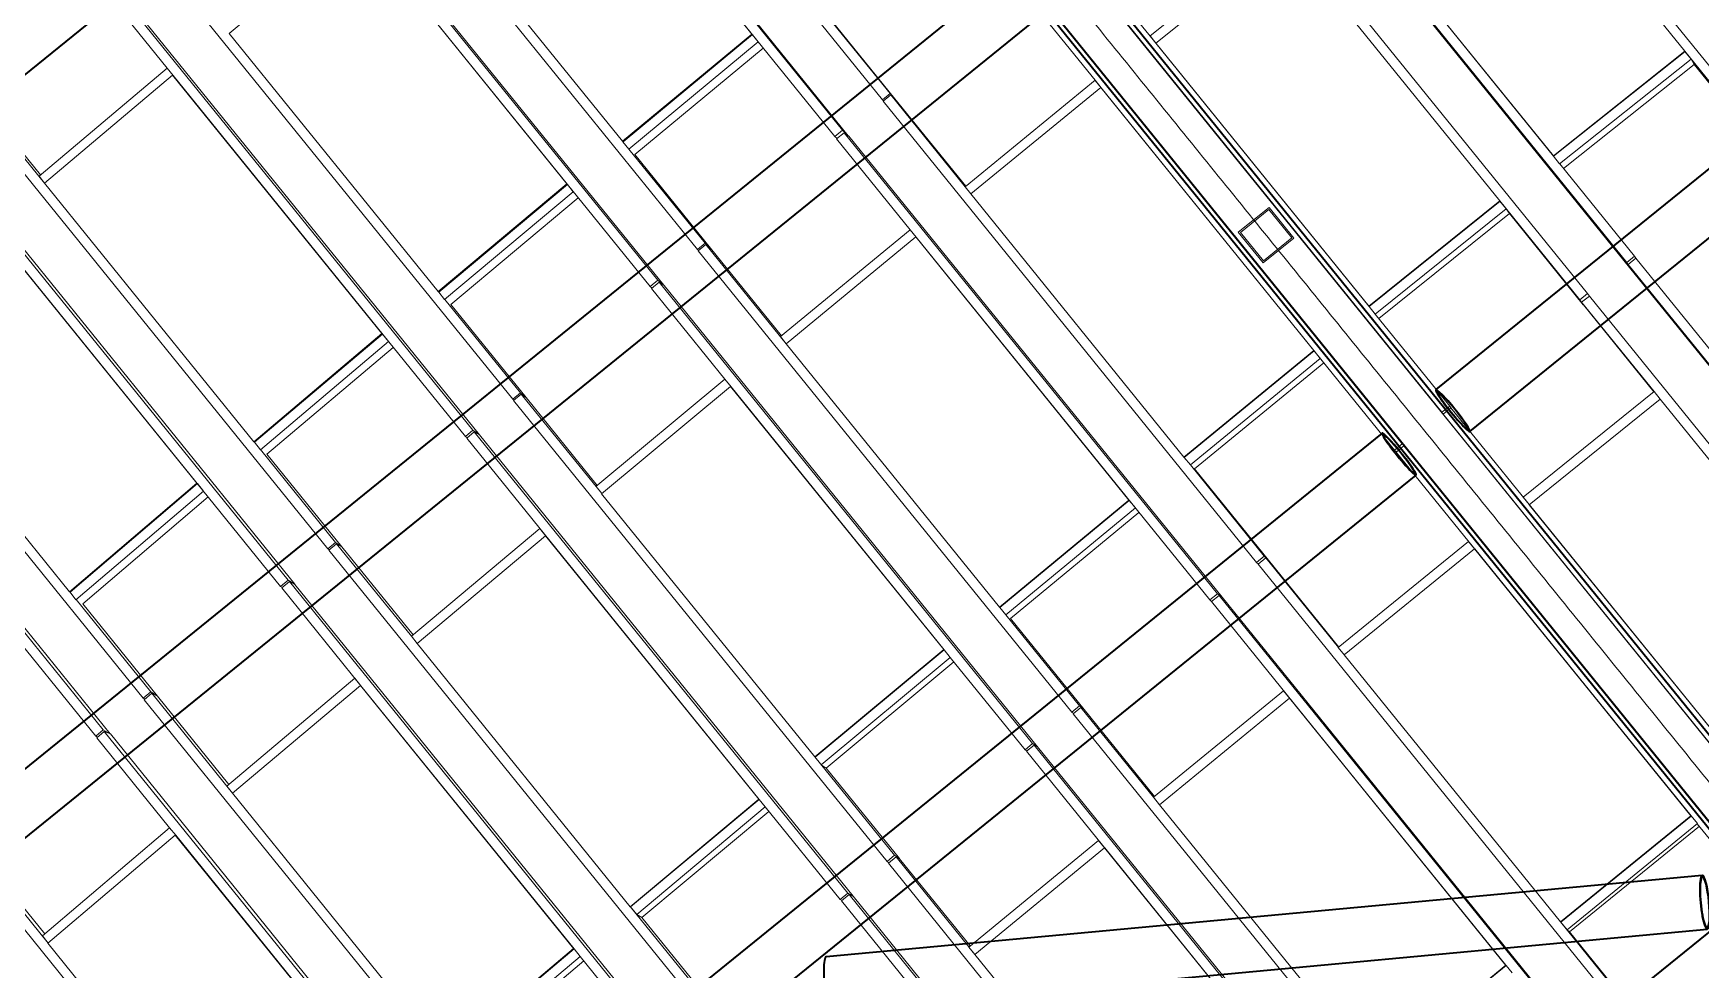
# Model space of a CAD drawing. Header units: millimetres. Extents: x 834681283 to 835686922, y 817551134 to 819407044.
# Drawn here: x 835565128 to 835573558, y 818163200 to 818167934 of the extents above; entities that cross this region are included whole.
import ezdxf

# ---------------------------------------------------------------- set-up
doc = ezdxf.new("R2010")
doc.units = ezdxf.units.MM
doc.header["$LTSCALE"] = 1200
doc.header["$MEASUREMENT"] = 0
for name, pattern in [('P01-MAGP-P-RF$0$P01_MS_01_N1-FloorPlan-PART2OFUPPERROOFSETTINGOUT$0$BH DASHED2', [3, 2, -1]), ('P01-MAGP-P-RF$0$P01_MS_01_N1-FloorPlan-PART2OFUPPERROOFSETTINGOUT$0$BH DASHED3', [2, 1, -1]), ('P01-MAGP-P-RF$0$PHANTOM', [2.5, 1.25, -0.25, 0.25, -0.25, 0.25, -0.25])]:
    doc.linetypes.add(name, pattern=pattern)
for name, color, linetype, lineweight in [('P01-MAGP-P-RF$0$MMH053__', 253, 'P01-MAGP-P-RF$0$PHANTOM', 40), ('P01-MAGP-P-RF$0$P01_MS_01_N1-FloorPlan-PART2OFUPPERROOFSETTINGOUT$0$S-BEAM', 253, 'Continuous', 35), ('P01-MAGP-P-RF$0$P01_MS_01_N1-FloorPlan-PART2OFUPPERROOFSETTINGOUT$0$S-BEAM-HIDN', 253, 'P01-MAGP-P-RF$0$P01_MS_01_N1-FloorPlan-PART2OFUPPERROOFSETTINGOUT$0$BH DASHED2', 18), ('P01-MAGP-P-RF$0$P01_MS_01_N1-FloorPlan-PART2OFUPPERROOFSETTINGOUT$0$S-COLS-HIDN', 253, 'P01-MAGP-P-RF$0$P01_MS_01_N1-FloorPlan-PART2OFUPPERROOFSETTINGOUT$0$BH DASHED3', 18), ('P01-MAGP-P-RF$0$ROOF MESH HALF TONE$0$A-GLAZ', 253, 'Continuous', 9), ('P01-MAGP-P-RF$0$ROOF MESH HALF TONE$0$A-MASS', 253, 'Continuous', 9)]:
    doc.layers.add(name, color=color, linetype=linetype, lineweight=lineweight)

# ---------------------------------------------------------------- blocks, each defined once
blk = doc.blocks.new('P01-MAGP-P-RF$0$P01_MS_01_N1-FloorPlan-PART2OFUPPERROOFSETTINGOUT$0$Circular Hollow Sections - CHS273x16_PSB98-8467457-PART 2 OF  UPPER ROOF SETTING OUT')
at = {"layer": 'P01-MAGP-P-RF$0$P01_MS_01_N1-FloorPlan-PART2OFUPPERROOFSETTINGOUT$0$S-BEAM'}
for p, q in [((40863.4, 53855.6), (33785.6, 48899.7)), ((33942.2, 48676.1), (41020, 53632))]:
    blk.add_line(p, q, dxfattribs=at)
for centre, major_axis, start_param, end_param in [((40941.7, 53743.8), (-78.3, 111.8), 0, 3.141593), ((40941.7, 53743.8), (-78.3, 111.8), 3.141593, 6.283185), ((40941.7, 53743.8), (-72.6, 103.6), 0, 3.141593), ((40941.7, 53743.8), (-72.6, 103.6), 3.141593, 6.283185), ((33863.9, 48787.9), (-78.3, 111.8), 0, 3.141593)]:
    blk.add_ellipse(centre, major_axis=major_axis, ratio=0.087991, start_param=start_param, end_param=end_param, dxfattribs=at)
blk = doc.blocks.new('P01-MAGP-P-RF$0$P01_MS_01_N1-FloorPlan-PART2OFUPPERROOFSETTINGOUT$0$Circular Hollow Sections - CHS273x8_PSB100-8474872-PART 2 OF  UPPER ROOF SETTING OUT')
at = {"layer": 'P01-MAGP-P-RF$0$P01_MS_01_N1-FloorPlan-PART2OFUPPERROOFSETTINGOUT$0$S-BEAM'}
for p, q in [((44054, 49062.1), (39606.8, 48960.4)), ((39613, 48687.4), (44060.2, 48789.1))]:
    blk.add_line(p, q, dxfattribs=at)
for centre, major_axis, start_param, end_param in [((44057.1, 48925.6), (-3.1, 136.5), 0, 3.141593), ((44057.1, 48925.6), (-3.1, 136.5), 3.141593, 6.283185), ((44057.1, 48925.6), (-2.9, 128.5), 0, 3.141593), ((44057.1, 48925.6), (-2.9, 128.5), 3.141593, 6.283185), ((39609.9, 48823.9), (-3.1, 136.5), 0, 3.141593)]:
    blk.add_ellipse(centre, major_axis=major_axis, ratio=0.162155, start_param=start_param, end_param=end_param, dxfattribs=at)
blk = doc.blocks.new('P01-MAGP-P-RF$0$P01_MS_01_N1-FloorPlan-PART2OFUPPERROOFSETTINGOUT$0$Circular Hollow Sections - CHS273x10_PSB97-8467478-PART 2 OF  UPPER ROOF SETTING OUT')
at = {"layer": 'P01-MAGP-P-RF$0$P01_MS_01_N1-FloorPlan-PART2OFUPPERROOFSETTINGOUT$0$S-BEAM'}
for p, q in [((42594.9, 51405.7), (35506.2, 46442.1)), ((35662.8, 46218.5), (42751.5, 51182.1))]:
    blk.add_line(p, q, dxfattribs=at)
for centre, major_axis, start_param, end_param in [((42673.2, 51293.9), (-78.3, 111.8), 0, 3.141593), ((42673.2, 51293.9), (-78.3, 111.8), 3.141593, 6.283185), ((42673.2, 51293.9), (-72.6, 103.6), 0, 3.141593), ((42673.2, 51293.9), (-72.6, 103.6), 3.141593, 6.283185), ((35584.5, 46330.3), (-78.3, 111.8), 0, 3.141593)]:
    blk.add_ellipse(centre, major_axis=major_axis, ratio=0.086068, start_param=start_param, end_param=end_param, dxfattribs=at)
blk = doc.blocks.new('P01-MAGP-P-RF$0$P01_MS_01_N1-FloorPlan-PART2OFUPPERROOFSETTINGOUT$0$Circular Hollow Sections - CHS273x10_PSB97-8467479-PART 2 OF  UPPER ROOF SETTING OUT')
at = {"layer": 'P01-MAGP-P-RF$0$P01_MS_01_N1-FloorPlan-PART2OFUPPERROOFSETTINGOUT$0$S-BEAM'}
for p, q in [((49966.6, 56567.4), (42881.7, 51606.5)), ((43038.3, 51382.9), (50123.2, 56343.8))]:
    blk.add_line(p, q, dxfattribs=at)
for centre, major_axis, start_param, end_param in [((50044.9, 56455.6), (-78.3, 111.8), 3.141593, 6.283185), ((42960, 51494.7), (-78.3, 111.8), 0, 3.141593), ((42960, 51494.7), (-78.3, 111.8), 3.141593, 6.283185), ((42960, 51494.7), (-72.6, 103.6), 0, 3.141593), ((42960, 51494.7), (-72.6, 103.6), 3.141593, 6.283185)]:
    blk.add_ellipse(centre, major_axis=major_axis, ratio=0.092107, start_param=start_param, end_param=end_param, dxfattribs=at)
blk = doc.blocks.new('P01-MAGP-P-RF$0$P01_MS_01_N1-FloorPlan-PART2OFUPPERROOFSETTINGOUT$0$Circular Hollow Sections - CHS273x10_PSB97-8466822-PART 2 OF  UPPER ROOF SETTING OUT')
at = {"layer": 'P01-MAGP-P-RF$0$P01_MS_01_N1-FloorPlan-PART2OFUPPERROOFSETTINGOUT$0$S-BEAM'}
for p, q in [((44312.6, 48946.1), (37209.2, 43972.2)), ((37365.8, 43748.6), (44469.1, 48722.4))]:
    blk.add_line(p, q, dxfattribs=at)
for centre, major_axis, start_param, end_param in [((44390.9, 48834.3), (-78.3, 111.8), 0, 3.141593), ((44390.9, 48834.3), (-78.3, 111.8), 3.141593, 6.283185), ((44390.9, 48834.3), (-72.6, 103.6), 0, 3.141593), ((44390.9, 48834.3), (-72.6, 103.6), 3.141593, 6.283185), ((37164.6, 43774.4), (-78.3, 111.8), 1.26976, 1.558728)]:
    blk.add_ellipse(centre, major_axis=major_axis, ratio=0.084145, start_param=start_param, end_param=end_param, dxfattribs=at)
at = {"layer": 'P01-MAGP-P-RF$0$P01_MS_01_N1-FloorPlan-PART2OFUPPERROOFSETTINGOUT$0$S-BEAM-HIDN'}
for p, q in [((37209.1, 43972.2), (37086.3, 43886.2)), ((37242.9, 43662.6), (37365.7, 43748.6))]:
    blk.add_line(p, q, dxfattribs=at)
for start_param, end_param in [(0, 1.269395), (1.559093, 3.141593)]:
    blk.add_ellipse((37164.6, 43774.4), major_axis=(-78.3, 111.8), ratio=0.084145, start_param=start_param, end_param=end_param, dxfattribs=at)
blk = doc.blocks.new('P01-MAGP-P-RF$0$ROOF MESH HALF TONE')
at = {"layer": 'P01-MAGP-P-RF$0$ROOF MESH HALF TONE$0$A-GLAZ', "lineweight": 5}
for p, q in [((38467.3, 55728.1), (40192.7, 53264.1)), ((38263.5, 55577.3), (39980.6, 53124.5)), ((40007.8, 53094.1), (38290.7, 55546.9)), ((44666.1, 52727.8), (42946.9, 55182.6)), ((37483.2, 55036), (39207.5, 52573.9)), ((38596.6, 55013.6), (39557.3, 53641.4)), ((38599.3, 55010.6), (39940, 53095.4)), ((37277.6, 54887.2), (38995.8, 52432.8)), ((39024.8, 52405), (37306.7, 54859.3)), ((43889.8, 52181), (42167.6, 54641)), ((43276.5, 54625.6), (44256.3, 53226.6)), ((42180.2, 54613.3), (43901.5, 52154.7)), ((38867.1, 53146.3), (37904.7, 54520.6)), ((43681, 52037.3), (41961.7, 54492.5)), ((36499.3, 54344.6), (38222.6, 51884)), ((36920.5, 53829), (37608.8, 54326)), ((37608.8, 54326), (38571.5, 52950.7)), ((37611.5, 54323.3), (38955.4, 52403.6)), ((36251.5, 54167.9), (36596.5, 53675.1)), ((36291.8, 54197.3), (38010.9, 51741.6)), ((38041.7, 51715.9), (36322.5, 54171.6)), ((43556.7, 52744.7), (42576.3, 54145.1)), ((42577.4, 54142.7), (43557.8, 52742.3)), ((42904.4, 51490.2), (41182.3, 53949.8)), ((41592.7, 53450.9), (41223.3, 53978.4)), ((41565, 53491.2), (42263.3, 53975.6)), ((41197.2, 53924.5), (42918.4, 51466.1)), ((41591.4, 53453), (42289.6, 53937.5)), ((42289.6, 53937.5), (43270.5, 52536.8)), ((37884.6, 52452.4), (36920.5, 53829)), ((39878.8, 53799.5), (40233.5, 53293)), ((40973.3, 53801.1), (42693.2, 51344.6)), ((39903.8, 53766.5), (40255.6, 53264.2)), ((40932.5, 53772.1), (41272.2, 53287)), ((42713.1, 51323), (40993.2, 53779.4)), ((35515.5, 53653.8), (37237.8, 51194.6)), ((35555.8, 53683.2), (35937.4, 53138.3)), ((35586.4, 53657.7), (35920.2, 53181.1)), ((35912.1, 53175.1), (36596.8, 53675.3)), ((35936.7, 53137.7), (36621.4, 53637.9)), ((36624.3, 53635.9), (36596.8, 53675.3)), ((36624.1, 53635.7), (36621.4, 53637.9)), ((36621.4, 53637.9), (37585.6, 52260.7)), ((36624.2, 53635.6), (36624.1, 53635.7)), ((36624.2, 53635.5), (37970.7, 51712.2)), ((39557.3, 53641.4), (38867.1, 53146.3)), ((38868.8, 53143.3), (39558.9, 53638.4)), ((38869.4, 53143.7), (39559.6, 53638.8)), ((39559.3, 53639.1), (39557.3, 53641.4)), ((39558.9, 53638.4), (39562.5, 53634.5)), ((39586.4, 53599.1), (39558.9, 53638.4)), ((38896.3, 53104), (39586.4, 53599.1)), ((39610, 53566.6), (38923.9, 53074.4)), ((39590, 53595.3), (39586.4, 53599.1)), ((35306, 53507.5), (37025.9, 51050.9)), ((37058.4, 51026.9), (35338.5, 53483.5)), ((41565, 53491.2), (41591.6, 53453.2)), ((41567.2, 53487.3), (41565.3, 53490.7)), ((42572.9, 52051.3), (41591.4, 53453)), ((41591.7, 53452.5), (41592.4, 53451.4)), ((41592.7, 53450.9), (42574.1, 52049.1)), ((40192.7, 53264.1), (40233.5, 53293)), ((40235.8, 53285.6), (40195, 53256.7)), ((40233.5, 53293), (40258.3, 53260.4)), ((40247.8, 53272.6), (40235.8, 53285.6)), ((40235.8, 53285.6), (40605.5, 52757.8)), ((40579, 52795.9), (41272.4, 53287.1)), ((41300.5, 53247), (41272.4, 53287.1)), ((41272.8, 53286.2), (41300.3, 53246.9)), ((40197.2, 53258.2), (40192.7, 53264.1)), ((40195, 53256.7), (41916.6, 50798.2)), ((40255.6, 53264.2), (40582, 52798.1)), ((40605.2, 52757.6), (41298.6, 53248.7)), ((41300.3, 53246.9), (41298.6, 53248.7)), ((41298.6, 53248.7), (42280.3, 51846.7)), ((41300.3, 53246.9), (42652.4, 51315.7)), ((44256.3, 53226.6), (43556.7, 52744.7)), ((43557.4, 52742), (44257, 53223.9)), ((43557.8, 52742.3), (44257.4, 53224.2)), ((44624.9, 52699.4), (44255.9, 53226.3)), ((44256.3, 53226.6), (44257.3, 53224.4)), ((44285, 53183.9), (44257, 53223.9)), ((35912.1, 53175.1), (35937.7, 53138.5)), ((36901.8, 51759.8), (35936.7, 53137.7)), ((38869.4, 53143.7), (38867.1, 53146.3)), ((38868.8, 53143.3), (38896.3, 53104)), ((39940, 53095.4), (39980.6, 53124.5)), ((39987.7, 53111.3), (39947.1, 53082.3)), ((39980.6, 53124.5), (40007.8, 53094.1)), ((40009.6, 53091.4), (39987.7, 53111.3)), ((39987.7, 53111.3), (41708.2, 50654.2)), ((43585.4, 52702), (44285, 53183.9)), ((44298.2, 53156.3), (43603.2, 52677.6)), ((44298.2, 53156.3), (44285, 53183.9)), ((44637.8, 52671.3), (44298.2, 53156.3)), ((38896.9, 53104.5), (39248.2, 52602.9)), ((38923.9, 53074.3), (39273.1, 52575.7)), ((39949.9, 53084.3), (39940, 53095.4)), ((39947.1, 53082.3), (40285.9, 52598.5)), ((41730, 50634.3), (40009.6, 53091.4)), ((34531.8, 52963.6), (36253.3, 50505.3)), ((35634.5, 52949.6), (36599.5, 51571.2)), ((35637.3, 52947.4), (36985.8, 51021.3)), ((38571.5, 52950.7), (37884.6, 52452.4)), ((37886.6, 52449.7), (38573.6, 52948)), ((37887.1, 52450.1), (38574, 52948.3)), ((38574, 52948.3), (38571.5, 52950.7)), ((38601.1, 52908.7), (38573.6, 52948)), ((37914.2, 52410.4), (38601.1, 52908.7)), ((38624.1, 52876.8), (37943.5, 52383.1)), ((34319.9, 52817.2), (36040, 50360.4)), ((36074.6, 50338.2), (34354.5, 52795)), ((40579, 52795.9), (40605.6, 52757.9)), ((41587.3, 51355.1), (40605.2, 52757.6)), ((43556.7, 52744.7), (43557.8, 52742.3)), ((43557.4, 52742), (43585.4, 52702)), ((43931, 52209.3), (43585.8, 52702.3)), ((39207.5, 52573.9), (39248.2, 52602.9)), ((39248.2, 52602.9), (39274.9, 52573.1)), ((39212.8, 52568), (39207.5, 52573.9)), ((39251.3, 52595.6), (39210.7, 52566.5)), ((39210.7, 52566.5), (40931.7, 50108.7)), ((39266.7, 52581.5), (39251.3, 52595.6)), ((39251.3, 52595.6), (39621.6, 52066.8)), ((39273.1, 52575.7), (39600.2, 52108.6)), ((39595, 52104.9), (40285.9, 52598.5)), ((39621.1, 52066.5), (40312.1, 52560.1)), ((40314, 52558.4), (40285.9, 52598.5)), ((40313.9, 52558.4), (40312.1, 52560.1)), ((40312.1, 52560.1), (41294.2, 51157.4)), ((40314, 52558.3), (41667.5, 50625.2)), ((43270.5, 52536.8), (42572.9, 52051.3)), ((42573.8, 52048.8), (43271.4, 52534.3)), ((42574.1, 52049.1), (43271.8, 52534.6)), ((43640, 52008.7), (43270.3, 52536.7)), ((43270.5, 52536.8), (43271.4, 52535.1)), ((43299.4, 52494.3), (43271.4, 52534.3)), ((35918.7, 51068), (34953.2, 52446.7)), ((37887.1, 52450.1), (37884.6, 52452.4)), ((37886.6, 52449.7), (37914.2, 52410.4)), ((38955.4, 52403.6), (38995.8, 52432.8)), ((38995.8, 52432.8), (39024.8, 52405)), ((42601.8, 52008.8), (43299.4, 52494.3)), ((43314.8, 52469), (42619.1, 51984.9)), ((43314.8, 52469), (43299.4, 52494.3)), ((43655.1, 51983), (43314.8, 52469)), ((37914.6, 52410.7), (38263, 51913.3)), ((37943.5, 52383), (38290.6, 51887.4)), ((38964.7, 52394.6), (38955.4, 52403.6)), ((39002.2, 52421.7), (38961.7, 52392.5)), ((38961.7, 52392.5), (39299.7, 51909.8)), ((39026, 52403.2), (39002.2, 52421.7)), ((39002.2, 52421.7), (40723, 49964.1)), ((40746.8, 49945.7), (39026, 52403.2)), ((34650, 52259.1), (36000.2, 50330.7)), ((37585.6, 52260.7), (36901.8, 51759.8)), ((36904.1, 51757.4), (37588, 52258.3)), ((36904.4, 51757.6), (37588.3, 52258.5)), ((36931.7, 51718), (37615.6, 52218.9)), ((37638.1, 52187.3), (36962.7, 51692.6)), ((37588.3, 52258.5), (37585.6, 52260.7)), ((37615.6, 52218.9), (37588, 52258.3)), ((43889.8, 52181), (43931, 52209.3)), ((43900, 52158.7), (43889.8, 52181)), ((43936.6, 52199.1), (43895.5, 52170.6)), ((43931, 52209.3), (43935.9, 52198.6)), ((45323, 50219), (43936.6, 52199.1)), ((39595, 52104.9), (39621.6, 52066.9)), ((45616.6, 49712.5), (43895.5, 52170.6)), ((43895.5, 52170.6), (43901.5, 52154.6)), ((43901.5, 52154.6), (45622.4, 49696.8)), ((40603.4, 50663.6), (39621.1, 52066.5)), ((42572.9, 52051.3), (42574.1, 52049.1)), ((42573.8, 52048.8), (42601.8, 52008.8)), ((43640, 52008.7), (43681, 52037.3)), ((43688.6, 52024.5), (43647.6, 51995.8)), ((43681, 52037.3), (43688.6, 52024.5)), ((45409, 49567.5), (43688.6, 52024.5)), ((42945.5, 51518.7), (42602.2, 52009.1)), ((43655.1, 51983), (43640, 52008.7)), ((43981.2, 51519.4), (43647.6, 51995.8)), ((43647.9, 51995.3), (43656, 51981.7)), ((43980.2, 51518.7), (43656, 51981.7)), ((38222.6, 51884), (38263, 51913.3)), ((38228.6, 51878.3), (38222.6, 51884)), ((38266.9, 51905.9), (38226.4, 51876.7)), ((38226.4, 51876.7), (39947, 49419.3)), ((38263, 51913.3), (38291.8, 51885.8)), ((38287.4, 51889.9), (38266.9, 51905.9)), ((38266.9, 51905.9), (38637.8, 51376.1)), ((38290.7, 51887.4), (38618.4, 51419.3)), ((38611.2, 51414.1), (39299.7, 51909.8)), ((38637.2, 51375.7), (39325.7, 51871.3)), ((39327.7, 51869.7), (39299.7, 51909.8)), ((39327.8, 51869.7), (39325.7, 51871.3)), ((39325.7, 51871.3), (40308, 50468.4)), ((39327.8, 51869.7), (40310.1, 50466.8)), ((40310.1, 50466.8), (39327.8, 51869.7)), ((42280.3, 51846.7), (41587.3, 51355.1)), ((41588.8, 51353.1), (42281.8, 51844.7)), ((41589, 51353.2), (42282, 51844.8)), ((42281.7, 51845.1), (42280.3, 51846.7)), ((42309.8, 51804.6), (42281.8, 51844.7)), ((36904.4, 51757.6), (36901.8, 51759.8)), ((41616.8, 51313), (42309.8, 51804.6)), ((42326.7, 51780.9), (41636.9, 51291.6)), ((36904.1, 51757.4), (36931.7, 51718)), ((36932, 51718.2), (37278.1, 51224)), ((36962.7, 51692.6), (37308.1, 51199.3)), ((37970.7, 51712.2), (38010.9, 51741.6)), ((37979.4, 51704.9), (37970.7, 51712.2)), ((38016.8, 51732), (37976.4, 51702.8)), ((37976.4, 51702.8), (39324, 49778.3)), ((38010.9, 51741.6), (38041.7, 51715.9)), ((38042.4, 51714.9), (38016.8, 51732)), ((38016.8, 51732), (39737.8, 49274.3)), ((39763.3, 49257.1), (38042.4, 51714.9)), ((36599.5, 51571.2), (35918.7, 51068)), ((35921.4, 51065.9), (36602.2, 51569.1)), ((35921.5, 51065.9), (36602.3, 51569.2)), ((35948.9, 51026.5), (36629.7, 51529.7)), ((36602.3, 51569.2), (36599.5, 51571.2)), ((36629.7, 51529.7), (36602.2, 51569.1)), ((42904.4, 51490.2), (42945.5, 51518.7)), ((42951.1, 51508.7), (42910.1, 51480)), ((42945.5, 51518.7), (42952.5, 51506.8)), ((44309.8, 49568.2), (42951.1, 51508.7)), ((43284.5, 51032.8), (43981.4, 51519.5)), ((44009.8, 51478.8), (43981.4, 51519.5)), ((36652, 51498.2), (35981.5, 51002.6)), ((42910.3, 51480.2), (42904.4, 51490.2)), ((44631.2, 49022.1), (42910.1, 51480)), ((42910.5, 51479.5), (42918.5, 51466)), ((42918.5, 51466), (44639.3, 49008.3)), ((43312.1, 50993.2), (44009, 51479.9)), ((44008.9, 51479.9), (44003, 51488.3)), ((44009, 51479.9), (45005.8, 50056.3)), ((39619.5, 49972.8), (38637.2, 51375.7)), ((41589, 51353.2), (41587.3, 51355.1)), ((41588.8, 51353.1), (41616.8, 51313)), ((42652.4, 51315.7), (42693.2, 51344.6)), ((42693.2, 51344.6), (42713.1, 51323)), ((41617, 51313.1), (41957.4, 50827.2)), ((41636.9, 51291.6), (41977.1, 50805.7)), ((42661.1, 51306.3), (42652.4, 51315.7)), ((42700.9, 51334.3), (42660.1, 51305.5)), ((42660.1, 51305.5), (44018.3, 49365.9)), ((42713.1, 51323), (42700.9, 51334.3)), ((42700.9, 51334.3), (44422.7, 48875.6)), ((44434.3, 48865.1), (42713.1, 51323)), ((37237.8, 51194.6), (37278.1, 51224)), ((37244.5, 51189), (37237.8, 51194.6)), ((37282.6, 51216.5), (37242.2, 51187.3)), ((37242.2, 51187.3), (38962.7, 48730.1)), ((37278.1, 51224), (37308.7, 51198.5)), ((37305.7, 51201), (37282.6, 51216.5)), ((37282.6, 51216.5), (37627.7, 50723.7)), ((37308.2, 51199.3), (37636.6, 50730.2)), ((37627.6, 50723.6), (38313.7, 51221.1)), ((37653.5, 50685.1), (38339.6, 51182.5)), ((38341.6, 51181.1), (38313.7, 51221.1)), ((38341.8, 51181), (38339.6, 51182.5)), ((38339.6, 51182.5), (39321.9, 49779.7)), ((39324.1, 49778.2), (38341.8, 51181)), ((41294.2, 51157.4), (40603.4, 50663.6)), ((40605.2, 50661.9), (41296, 51155.6)), ((40605.3, 50661.9), (41296.1, 51155.7)), ((40633.3, 50621.8), (41324.1, 51115.5)), ((41340.7, 51091.9), (40655.2, 50602)), ((41296.1, 51155.7), (41294.2, 51157.4)), ((41324.1, 51115.5), (41296, 51155.6)), ((35921.5, 51065.9), (35918.7, 51068)), ((35921.4, 51065.9), (35948.9, 51026.5)), ((35949.1, 51026.6), (36293.4, 50534.9)), ((35981.6, 51002.6), (36325.5, 50511.5)), ((36985.8, 51021.3), (37025.9, 51050.9)), ((36994.3, 51015.1), (36985.8, 51021.3)), ((37031.4, 51042.2), (36991.2, 51012.9)), ((36991.2, 51012.9), (37355.7, 50492.2)), ((37025.9, 51050.9), (37058.4, 51026.9)), ((37058.8, 51026.3), (37031.4, 51042.2)), ((37031.4, 51042.2), (38752.3, 48584.6)), ((38779.7, 48568.6), (37058.8, 51026.3)), ((43284.5, 51032.8), (43312.2, 50993.3)), ((44309.1, 49569.4), (43312.1, 50993.2)), ((43312.5, 50992.7), (43312.5, 50992.6)), ((43312.9, 50992), (44309.8, 49568.2)), ((41916.6, 50798.2), (41957.4, 50827.2)), ((41924.9, 50789.3), (41916.6, 50798.2)), ((41964.7, 50817.3), (41923.9, 50788.6)), ((41923.9, 50788.6), (43643.6, 48332.3)), ((41957.4, 50827.2), (41977.1, 50805.7)), ((41977.2, 50805.6), (41964.7, 50817.3)), ((41964.7, 50817.3), (42298.8, 50340.3)), ((41977.2, 50805.6), (42301.6, 50342.3)), ((42298.3, 50339.9), (42992.7, 50829.6)), ((42326.2, 50300.6), (43020.5, 50790.3)), ((43020.3, 50790.1), (42992.7, 50829.6)), ((43021.6, 50789.3), (43020.5, 50790.3)), ((43020.5, 50790.3), (44017.5, 49366.5)), ((44018.6, 49365.6), (43021.6, 50789.3)), ((37627.6, 50723.6), (37654.2, 50685.6)), ((38635.7, 49282.4), (37653.5, 50685.1)), ((40605.3, 50661.9), (40603.4, 50663.6)), ((40605.2, 50661.9), (40633.3, 50621.8)), ((40633.4, 50621.9), (40972.3, 50137.7)), ((40655.2, 50602), (40994.2, 50117.9)), ((41667.5, 50625.2), (41708.2, 50654.2)), ((41676.1, 50617.3), (41667.5, 50625.2)), ((41715.3, 50645), (41674.5, 50616.2)), ((41674.5, 50616.2), (43032, 48677.8)), ((41708.2, 50654.2), (41729.5, 50634.8)), ((41729.9, 50634.5), (41715.3, 50645)), ((41715.3, 50645), (43437, 48186.5)), ((43451.1, 48176.7), (41730, 50634.3)), ((36253.3, 50505.3), (36293.4, 50534.9)), ((36260.6, 50499.9), (36253.3, 50505.3)), ((36298.2, 50527.4), (36258, 50498)), ((36258, 50498), (37978.5, 48040.7)), ((36293.4, 50534.9), (36323.9, 50512.4)), ((36325.6, 50511.4), (36298.2, 50527.4)), ((36298.2, 50527.4), (36670.8, 49995.2)), ((36325.6, 50511.4), (36654.9, 50041.1)), ((36644.1, 50033.2), (37327.6, 50532.3)), ((36669.9, 49994.5), (37353.4, 50493.6)), ((37355.7, 50492.2), (37327.6, 50532.3)), ((37355.7, 50492.2), (37353.4, 50493.6)), ((37353.4, 50493.6), (38335.5, 49091)), ((38337.9, 49089.6), (37355.7, 50492.2)), ((37355.8, 50492.2), (38337.9, 49089.6)), ((40308, 50468.4), (39619.5, 49972.8)), ((39621.6, 49971.2), (40310.1, 50466.8)), ((39621.6, 49971.2), (40310.1, 50466.8)), ((39649.6, 49931.1), (40338.2, 50426.8)), ((40310.1, 50466.8), (40308, 50468.4)), ((40338.2, 50426.8), (40310.1, 50466.8)), ((40338.1, 50426.8), (40682.5, 49935)), ((36000.2, 50330.7), (36040, 50360.4)), ((36009, 50325), (36000.2, 50330.7)), ((36045.3, 50351.7), (36005.3, 50322.3)), ((36040, 50360.4), (36074.6, 50338.2)), ((36075, 50337.4), (36045.3, 50351.7)), ((36045.3, 50351.7), (37765.9, 47894.4)), ((37795.6, 47880.1), (36075, 50337.4)), ((40354.7, 50403.1), (39673.4, 49912.7)), ((42298.3, 50339.9), (42326.8, 50299.3)), ((36005.3, 50322.3), (36340.7, 49843.2)), ((43322.6, 48877.4), (42326.2, 50300.6)), ((40931.7, 50108.7), (40972.3, 50137.7)), ((40940.5, 50100.7), (40931.7, 50108.7)), ((40979.6, 50128.4), (40938.8, 50099.5)), ((40938.8, 50099.5), (42658.6, 47643.1)), ((40972.3, 50137.7), (40994.2, 50117.9)), ((40994.4, 50117.5), (40979.6, 50128.4)), ((40979.6, 50128.4), (41314.5, 49650)), ((40994.4, 50117.5), (41319.3, 49653.5)), ((41314.1, 49649.8), (42006.9, 50140.7)), ((41341.7, 49610.3), (42034.5, 50101.2)), ((42034.6, 50101.2), (42006.9, 50140.7)), ((42035.7, 50100.3), (42034.5, 50101.2)), ((42034.5, 50101.2), (43030.9, 48678.4)), ((43032.2, 48677.5), (42035.7, 50100.3)), ((36644.1, 50033.2), (36670.8, 49995.2)), ((37651.9, 48592), (36669.9, 49994.5)), ((39621.6, 49971.2), (39619.5, 49972.8)), ((39620.1, 49973.2), (39987.6, 49448.5)), ((39649.6, 49931.1), (39673.4, 49912.7)), ((39673.4, 49912.7), (40011.3, 49430.1)), ((40682.5, 49935), (40723, 49964.1)), ((40691.2, 49928.2), (40682.5, 49935)), ((40729.6, 49955.6), (40689, 49926.7)), ((40689, 49926.7), (42045.6, 47989.5)), ((40723, 49964.1), (40745.9, 49946.3)), ((40746.5, 49946), (40729.6, 49955.6)), ((40729.6, 49955.6), (42451.2, 47497.3)), ((42467.8, 47488.1), (40746.7, 49945.7)), ((35313.5, 49838.1), (35687.3, 49304.4)), ((35343.2, 49823.8), (35673.6, 49351.9)), ((35660.7, 49342.4), (36340.8, 49843.2)), ((36368.8, 49803.2), (36340.8, 49843.2)), ((35273.5, 49808.6), (36994.4, 47351)), ((35686.2, 49303.5), (36366.3, 49804.4)), ((36368.8, 49803.2), (36366.3, 49804.4)), ((36366.3, 49804.4), (37348.3, 48401.8)), ((36368.8, 49803.2), (37725.9, 47864.9)), ((39321.9, 49779.7), (38635.7, 49282.4)), ((38637.9, 49280.9), (39324.1, 49778.3)), ((38637.9, 49280.9), (39324.1, 49778.2)), ((38666, 49240.9), (39352.2, 49738.2)), ((39324.1, 49778.2), (39321.9, 49779.7)), ((39352.2, 49738.2), (39324.1, 49778.3)), ((39352.1, 49738.1), (39697.4, 49245)), ((39368.7, 49714.4), (38691.5, 49223.6)), ((41314.1, 49649.8), (41341.7, 49610.3)), ((42337.5, 48187.9), (41341.7, 49610.3)), ((39947, 49419.3), (39987.6, 49448.5)), ((39956.3, 49412.2), (39947, 49419.3)), ((39994.6, 49439.4), (39953.9, 49410.5)), ((39953.9, 49410.5), (41673.8, 46953.9)), ((39987.6, 49448.5), (40011.3, 49430.1)), ((40011.7, 49429.5), (39994.6, 49439.4)), ((39994.6, 49439.4), (40330.3, 48959.9)), ((40011.7, 49429.5), (40337.1, 48964.7)), ((40330, 48959.6), (41021.1, 49451.7)), ((40357.3, 48920.1), (41048.4, 49412.2)), ((41049.1, 49411.7), (41021.1, 49451.7)), ((41049.9, 49411.3), (41048.4, 49412.2)), ((41048.4, 49412.2), (42044.3, 47990.1)), ((42045.8, 47989.3), (41049.9, 49411.3)), ((35660.7, 49342.4), (35687.3, 49304.4)), ((44017.5, 49366.5), (43322.6, 48877.4)), ((43323.7, 48876.4), (44018.6, 49365.6)), ((43324.1, 48876.7), (44019, 49365.9)), ((43352.6, 48836), (44047.5, 49325.2)), ((44018.6, 49365.6), (44017.5, 49366.5)), ((44047.5, 49325.2), (44019, 49365.9)), ((44047, 49324.9), (44381.8, 48846.9)), ((36668.3, 47901), (35686.2, 49303.5)), ((38637.9, 49280.9), (38635.7, 49282.4)), ((38636.4, 49282.9), (39003, 48759.4)), ((38637.9, 49280.9), (38666, 49240.9)), ((38666, 49240.9), (38691.5, 49223.6)), ((39697.4, 49245), (39737.8, 49274.3)), ((39706.4, 49239), (39697.4, 49245)), ((39744.1, 49266), (39703.5, 49237)), ((39703.5, 49237), (41059.3, 47300.9)), ((39737.8, 49274.3), (39762.8, 49257.5)), ((39763.2, 49257.3), (39744.1, 49266)), ((39744.1, 49266), (41465.4, 46808)), ((41484.4, 46799.5), (39763.4, 49257)), ((44056.5, 49311.3), (43364.5, 48824.2)), ((38691.5, 49223.6), (39028.6, 48742.1)), ((38335.5, 49091), (37651.9, 48592)), ((37654.3, 48590.6), (38337.9, 49089.6)), ((37654.3, 48590.6), (38337.9, 49089.6)), ((38337.9, 49089.6), (38335.5, 49091)), ((38366, 49049.5), (38337.9, 49089.6)), ((37682.4, 48550.6), (38366, 49049.5)), ((38382.6, 49025.7), (37709.8, 48534.6)), ((38366, 49049.5), (38712.1, 48555.2)), ((40330, 48959.6), (40357.6, 48920.3)), ((40345.4, 48938.3), (40357.9, 48920.5)), ((41352.7, 47498.3), (40357.3, 48920.1)), ((43323.7, 48876.4), (43322.6, 48877.4)), ((43322.9, 48877.5), (43684.5, 48361.1)), ((43324.1, 48876.7), (43352.6, 48836)), ((43352.6, 48836), (43364.5, 48824.2)), ((43364.5, 48824.2), (43697, 48349.3)), ((43030.9, 48678.4), (42337.5, 48187.9)), ((42338.8, 48187), (43032.2, 48677.5)), ((42339.1, 48187.2), (43032.6, 48677.8)), ((43032.2, 48677.5), (43030.9, 48678.4)), ((43061, 48637.1), (43032.6, 48677.8))]:
    blk.add_line(p, q, dxfattribs=at)
at = {"layer": 'P01-MAGP-P-RF$0$ROOF MESH HALF TONE$0$A-MASS', "lineweight": 5}
for points, knots in [([(26562.4, 74606.9), (26761.6, 74322.5), (27146.8, 73772.4), (27692.3, 72993.3), (28212.8, 72249.9), (28631.9, 71651.3), (28962.1, 71179.8), (29208.1, 70828.5), (29453.3, 70478.3), (29657.8, 70186.2), (29821.5, 69952.4), (29985.3, 69718.5), (30190.2, 69425.9), (30436.3, 69074.4), (30682.7, 68722.5), (30929.4, 68370.1), (31135.3, 68076.1), (31300.2, 67840.6), (31423.9, 67663.9), (31547.8, 67487), (31671.8, 67310), (31795.8, 67132.8), (31961.4, 66896.4), (32251.5, 66482.1), (32583.9, 66007.3), (32917.4, 65531), (33168.1, 65173), (33419.4, 64814.1), (33671.2, 64454.5), (33923.7, 64093.9), (34261.1, 63612), (34684.6, 63007.2), (35195.7, 62277.2), (35709.9, 61542.9), (36227.4, 60803.8), (36922.1, 59811.8), (37624.1, 58809.1), (38334.4, 57794.7), (39050.5, 56772), (39956.9, 55477.6), (40879.8, 54159.6), (41628.8, 53089.9), (42196.1, 52279.7), (42769, 51461.4), (43346.6, 50636.6), (43927.9, 49806.4), (44511.9, 48972.4), (45097.7, 48135.7), (45684.5, 47297.8), (46271.1, 46459.9), (46856.8, 45623.5), (47441.5, 44788.5), (48219.3, 43677.6), (49188.3, 42293.7), (50151.9, 40917.6), (50919, 39822), (51683.6, 38730.1), (52634.7, 37371.8), (53768.6, 35752.4), (54707.5, 34411.5), (55455.1, 33343.8), (56014, 32545.6), (56571.2, 31749.9), (57126.6, 30956.6), (57680.4, 30165.8), (58140.4, 29508.9), (58507.6, 28984.5), (58736.7, 28657.3), (58919.8, 28395.8), (59057, 28199.8), (59194.1, 28004), (59331.1, 27808.3), (59468, 27612.8), (59650.5, 27352.3), (59878.2, 27027), (60151.1, 26637.3), (60514.4, 26118.4), (60967.6, 25471.3), (61509.7, 24697), (62050.3, 23925), (62589.3, 23155.2), (63126.7, 22387.7), (63662.6, 21622.4), (64196.9, 20859.3), (64729.7, 20098.3), (65261.1, 19339.5), (65702.6, 18708.9), (66055.1, 18205.5), (66319.1, 17828.4), (66582.8, 17451.9), (66846.1, 17075.9), (67109.2, 16700.1), (67459.9, 16199.2), (67898.8, 15572.4), (68427.7, 14817.1), (68960.2, 14056.5), (69498, 13288.5), (70223.9, 12251.9), (71151.7, 10926.9), (71923.6, 9824.4), (72319, 9259.7)], [0, 0, 0, 0, 0.011905, 0.02381, 0.035714, 0.047619, 0.053571, 0.059524, 0.065476, 0.071429, 0.074405, 0.077381, 0.083333, 0.089286, 0.095238, 0.10119, 0.107143, 0.110119, 0.113095, 0.116071, 0.119048, 0.122024, 0.125, 0.130952, 0.142857, 0.14881, 0.154762, 0.160714, 0.166667, 0.172619, 0.178571, 0.190476, 0.202381, 0.214286, 0.22619, 0.238095, 0.261905, 0.27381, 0.285714, 0.309524, 0.333333, 0.345238, 0.357143, 0.369048, 0.380952, 0.392857, 0.404762, 0.416667, 0.428571, 0.440476, 0.452381, 0.464286, 0.47619, 0.5, 0.52381, 0.535714, 0.547619, 0.571429, 0.595238, 0.619048, 0.630952, 0.642857, 0.654762, 0.666667, 0.678571, 0.690476, 0.696429, 0.702381, 0.705357, 0.708333, 0.71131, 0.714286, 0.717262, 0.720238, 0.72619, 0.732143, 0.738095, 0.75, 0.761905, 0.77381, 0.785714, 0.797619, 0.809524, 0.821429, 0.833333, 0.845238, 0.857143, 0.863095, 0.869048, 0.875, 0.880952, 0.886905, 0.892857, 0.904762, 0.916667, 0.928571, 0.940476, 0.952381, 0.97619, 1, 1, 1, 1]), ([(72319, 9259.7), (72269.6, 9330.3), (72171, 9471), (71975.1, 9750.9), (71635.1, 10236.5), (71157.2, 10918.9), (70595, 11721.9), (70042.4, 12511), (69498, 13288.5), (68960.2, 14056.5), (68427.7, 14817.1), (67898.8, 15572.4), (67459.9, 16199.2), (67109.2, 16700.1), (66846.1, 17075.9), (66582.8, 17451.9), (66319.1, 17828.4), (66055.1, 18205.5), (65790.7, 18583), (65526, 18961.1), (65172.5, 19465.9), (64818.3, 19971.8), (64463.3, 20478.8), (64196.7, 20859.5), (63929.7, 21240.8), (63662.4, 21622.7), (63394.6, 22005.1), (63171.2, 22324.2), (62992.2, 22579.7), (62857.9, 22771.5), (62723.5, 22963.5), (62589, 23155.6), (62454.4, 23347.8), (62274.8, 23604.3), (61960.2, 24053.6), (61329.5, 24954.3), (60424.6, 26246.7), (59332.2, 27806.7), (58416.4, 29114.7), (57772.4, 30034.5), (57403.5, 30561.2), (57126.4, 30957), (56848.9, 31353.3), (56571, 31750.2), (56292.6, 32147.8), (55920.9, 32678.7), (55268.8, 33609.9), (54332.9, 34946.6), (53391, 36291.7), (52633.8, 37373.1), (52064.1, 38186.7), (51492.5, 39003), (50919, 39822), (50343.7, 40643.7), (49766.5, 41468), (49187.5, 42294.9), (48606.9, 43124), (48024.9, 43955.3), (47441.5, 44788.5), (46856.8, 45623.5), (46271.1, 46459.9), (45684.5, 47297.8), (45097.7, 48135.7), (44511.9, 48972.4), (43927.9, 49806.4), (43346.6, 50636.6), (42769, 51461.4), (42196.1, 52279.7), (41628.8, 53089.9), (41067, 53892.1), (40510.6, 54686.8), (39959.4, 55474), (39231, 56514.3), (38332.3, 57797.8), (37448, 59060.7), (36748.4, 60059.8), (36227.4, 60803.8), (35709.9, 61542.9), (35002.9, 62552.6), (34291.9, 63568), (33576.3, 64590), (33042.4, 65352.5), (32511, 66111.5), (31981.8, 66867.2), (31454.6, 67620.1), (31016.8, 68245.4), (30667.3, 68744.5), (30405.5, 69118.4), (30144.1, 69491.8), (29882.9, 69864.7), (29665.5, 70175.2), (29491.7, 70423.5), (29361.4, 70609.6), (29231, 70795.8), (29057, 71044.3), (28838.6, 71356.2), (28574.2, 71733.8), (28217, 72243.9), (27759.1, 72897.9), (27182.4, 73721.5), (26774, 74304.7), (26562.4, 74606.9)], [0, 0, 0, 0, 0.002976, 0.005952, 0.011905, 0.02381, 0.035714, 0.047619, 0.059524, 0.071429, 0.083333, 0.095238, 0.107143, 0.113095, 0.119048, 0.125, 0.130952, 0.136905, 0.142857, 0.14881, 0.154762, 0.166667, 0.172619, 0.178571, 0.184524, 0.190476, 0.196429, 0.202381, 0.205357, 0.208333, 0.21131, 0.214286, 0.217262, 0.220238, 0.22619, 0.238095, 0.261905, 0.285714, 0.309524, 0.321429, 0.327381, 0.333333, 0.339286, 0.345238, 0.35119, 0.357143, 0.369048, 0.392857, 0.416667, 0.428571, 0.440476, 0.452381, 0.464286, 0.47619, 0.488095, 0.5, 0.511905, 0.52381, 0.535714, 0.547619, 0.559524, 0.571429, 0.583333, 0.595238, 0.607143, 0.619048, 0.630952, 0.642857, 0.654762, 0.666667, 0.678571, 0.690476, 0.702381, 0.72619, 0.75, 0.761905, 0.77381, 0.785714, 0.797619, 0.822917, 0.835565, 0.848214, 0.860863, 0.873512, 0.886161, 0.89881, 0.905134, 0.911458, 0.917783, 0.924107, 0.930432, 0.933594, 0.936756, 0.939918, 0.94308, 0.949405, 0.955729, 0.962054, 0.974702, 0.987351, 1, 1, 1, 1])]:
    blk.add_open_spline(points, degree=3, knots=knots, dxfattribs=at)
blk = doc.blocks.new('P01-MAGP-P-RF')
at = {"layer": 'P01-MAGP-P-RF$0$P01_MS_01_N1-FloorPlan-PART2OFUPPERROOFSETTINGOUT$0$S-BEAM'}
for p, q in [((835255635.9, 818144174.6), (835262364.6, 818149623.2)), ((835268123.4, 818143023.8), (835264376.9, 818147650.5)), ((835267890.2, 818142835.1), (835264143.7, 818147461.7))]:
    blk.add_line(p, q, dxfattribs=at)
at = {"layer": 'P01-MAGP-P-RF$0$P01_MS_01_N1-FloorPlan-PART2OFUPPERROOFSETTINGOUT$0$S-COLS-HIDN'}
for p, q in [((835265240.1, 818146187.2), (835265395.6, 818146313.1)), ((835265521.4, 818146157.6), (835265395.6, 818146313.1)), ((835265251.4, 818146186), (835265394.4, 818146301.8)), ((835265510.2, 818146158.8), (835265394.4, 818146301.8)), ((835265366, 818146031.8), (835265240.1, 818146187.2)), ((835265251.4, 818146186), (835265367.2, 818146043)), ((835265366, 818146031.8), (835265521.4, 818146157.6)), ((835265367.2, 818146043), (835265510.2, 818146158.8))]:
    blk.add_line(p, q, dxfattribs=at)
at = {"layer": 'P01-MAGP-P-RF$0$MMH053__', "rotation": 3.998948738169357}
blk.add_blockref('P01-MAGP-P-RF$0$ROOF MESH HALF TONE', (835227060.7, 818090920.1), dxfattribs=at)
at = {"layer": 'P01-MAGP-P-RF$0$P01_MS_01_N1-FloorPlan-PART2OFUPPERROOFSETTINGOUT$0$S-BEAM', "rotation": 3.998948738169357}
for name in ['P01-MAGP-P-RF$0$P01_MS_01_N1-FloorPlan-PART2OFUPPERROOFSETTINGOUT$0$Circular Hollow Sections - CHS273x10_PSB97-8467479-PART 2 OF  UPPER ROOF SETTING OUT', 'P01-MAGP-P-RF$0$P01_MS_01_N1-FloorPlan-PART2OFUPPERROOFSETTINGOUT$0$Circular Hollow Sections - CHS273x16_PSB98-8467457-PART 2 OF  UPPER ROOF SETTING OUT', 'P01-MAGP-P-RF$0$P01_MS_01_N1-FloorPlan-PART2OFUPPERROOFSETTINGOUT$0$Circular Hollow Sections - CHS273x10_PSB97-8467478-PART 2 OF  UPPER ROOF SETTING OUT', 'P01-MAGP-P-RF$0$P01_MS_01_N1-FloorPlan-PART2OFUPPERROOFSETTINGOUT$0$Circular Hollow Sections - CHS273x8_PSB100-8474872-PART 2 OF  UPPER ROOF SETTING OUT']:
    blk.add_blockref(name, (835227060.7, 818090920.1), dxfattribs=at)
at = {"layer": 'P01-MAGP-P-RF$0$P01_MS_01_N1-FloorPlan-PART2OFUPPERROOFSETTINGOUT$0$S-BEAM', "linetype": 'P01-MAGP-P-RF$0$P01_MS_01_N1-FloorPlan-PART2OFUPPERROOFSETTINGOUT$0$BH DASHED2', "lineweight": 18, "rotation": 3.998948738169357}
blk.add_blockref('P01-MAGP-P-RF$0$P01_MS_01_N1-FloorPlan-PART2OFUPPERROOFSETTINGOUT$0$Circular Hollow Sections - CHS273x10_PSB97-8466822-PART 2 OF  UPPER ROOF SETTING OUT', (835227060.7, 818090920.1), dxfattribs=at)

msp = doc.modelspace()

# ---------------------------------------------------------------- block references
msp.add_blockref('P01-MAGP-P-RF', (305980.4, 20741.3))

doc.saveas('drawing.dxf')
